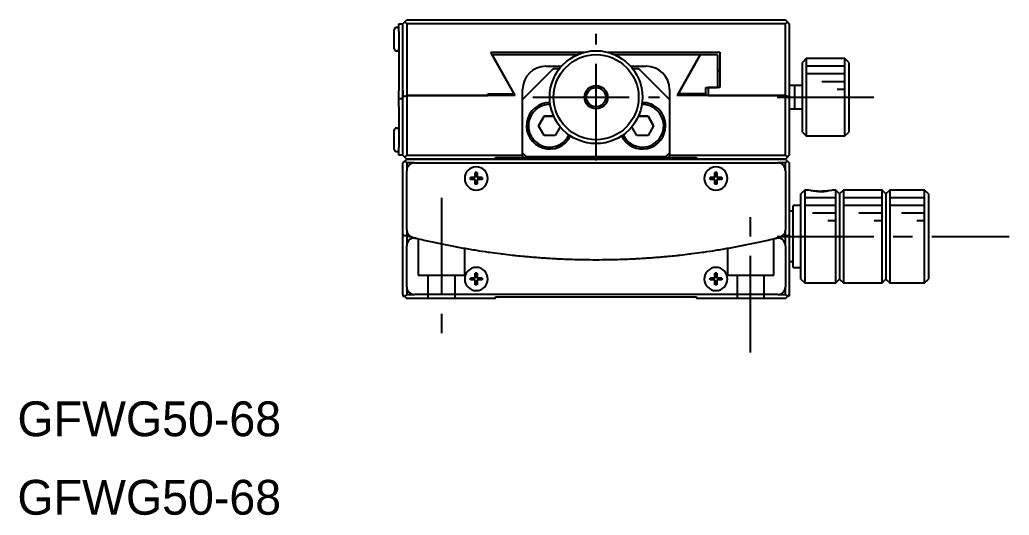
# Model space of a CAD drawing. Extents: x 88 to 370, y 0 to 220.
# Drawn here: x 101.2 to 229.2, y 0.5 to 64.5 of the extents above; entities that cross this region are included whole.
import ezdxf

# ---------------------------------------------------------------- set-up
doc = ezdxf.new("R2010")
doc.units = 0
doc.header["$LTSCALE"] = 10
doc.linetypes.add('CENTER', pattern=[2, 1.25, -0.25, 0.25, -0.25])
doc.linetypes.add('DASHED', pattern=[3.5, 2, -1.5])
doc.layers.get('0').update_dxf_attribs({"linetype": 'CONTINUOUS'})
doc.layers.add('CENTER', color=1, linetype='CENTER')
doc.styles.get("Standard").update_dxf_attribs({"font": 'FGP教科書体NT-M'})

msp = doc.modelspace()

# ---------------------------------------------------------------- linework, layer by layer
at = {"color": 7, "linetype": 'CONTINUOUS'}
for p, q in [((150.284058, 63.00669), (150.284058, 64.00669)), ((150.284058, 64.00669), (150.784058, 64.00669)), ((150.784058, 64.00669), (151.034058, 64.25669)), ((150.784058, 63.00669), (150.784058, 64.00669)), ((151.034058, 64.25669), (151.284058, 64.50669)), ((151.034058, 64.25669), (151.284058, 64.00669)), ((151.284058, 64.50669), (200.284058, 64.50669)), ((151.284058, 64.00669), (151.284058, 54.715249)), ((200.284058, 64.00669), (151.284058, 64.00669)), ((200.284058, 64.50669), (200.534058, 64.25669)), ((200.284058, 64.00669), (200.534058, 64.25669)), ((200.284058, 54.715249), (200.284058, 64.00669)), ((200.534058, 64.25669), (200.784058, 64.00669)), ((200.784058, 64.00669), (200.784058, 54.58615)), ((149.684058, 62.00669), (149.684058, 63.25669)), ((149.684058, 62.13169), (149.684058, 62.75669)), ((150.034058, 63.50669), (149.934058, 63.50669)), ((150.284058, 63.00669), (150.284058, 62.80669)), ((150.284058, 62.80669), (150.284058, 61.20669)), ((150.784058, 55.366004), (150.784058, 63.00669)), ((150.784058, 55.366004), (150.784058, 63.00669)), ((149.684058, 61.88169), (149.684058, 62.13169)), ((149.684058, 60.75669), (149.684058, 62.00669)), ((149.684058, 61.25669), (149.684058, 61.88169)), ((149.934058, 60.50669), (150.034058, 60.50669)), ((150.284058, 61.20669), (150.284058, 55.366004)), ((162.169956, 60.307133), (174.249504, 60.307133)), ((162.343511, 59.995234), (162.169956, 60.307133)), ((177.318612, 60.307133), (191.784058, 60.307133)), ((191.784058, 60.307133), (191.784058, 55.749104)), ((165.172178, 54.921963), (162.343511, 59.995234)), ((162.343673, 59.995861), (165.194505, 54.882906)), ((173.361458, 59.995861), (162.343673, 59.995861)), ((189.234443, 59.995861), (178.206658, 59.995861)), ((189.234443, 59.995861), (186.546822, 55.175127)), ((186.546822, 55.175127), (189.234443, 59.995861)), ((191.485426, 59.995861), (189.234443, 59.995861)), ((191.485426, 59.995861), (191.485426, 55.749104)), ((202.985426, 59.50669), (202.485426, 59.00669)), ((202.485426, 50.00669), (202.485426, 59.00669)), ((207.985426, 59.50669), (202.985426, 59.50669)), ((202.985426, 59.50669), (202.985426, 49.50669)), ((208.485426, 59.00669), (207.985426, 59.50669)), ((207.985426, 49.50669), (207.985426, 59.50669)), ((208.485426, 59.00669), (208.485426, 50.00669)), ((208.485426, 59.00669), (208.485426, 50.00669)), ((170.284058, 58.20669), (166.284058, 54.20669)), ((169.284058, 58.50669), (171.311922, 58.50669)), ((170.284058, 58.20669), (171.060712, 58.20669)), ((180.256194, 58.50669), (182.284058, 58.50669)), ((180.507404, 58.20669), (181.284058, 58.20669)), ((185.284058, 54.20669), (181.284058, 58.20669)), ((191.735426, 58.05669), (191.485426, 57.80669)), ((191.784058, 58.105321), (191.735426, 58.05669)), ((150.284058, 54.395181), (150.284058, 55.366004)), ((150.784058, 55.366004), (150.784058, 54.58615)), ((150.784058, 54.58615), (150.784058, 55.366004)), ((166.284058, 54.20669), (166.284058, 55.50669)), ((185.284058, 55.50669), (185.284058, 54.20669)), ((186.371003, 54.860336), (186.546822, 55.175127)), ((186.546822, 55.175127), (186.405426, 54.921963)), ((189.985426, 55.749104), (190.284058, 55.749104)), ((189.985426, 54.921963), (189.985426, 55.749104)), ((190.284058, 55.749104), (191.485426, 55.749104)), ((190.284058, 55.749104), (190.284058, 54.715249)), ((191.485426, 55.749104), (190.284058, 55.749104)), ((191.485426, 55.80669), (191.543012, 55.749104)), ((191.784058, 55.749104), (191.485426, 55.749104)), ((201.485426, 56.00669), (200.784077, 56.00669)), ((201.485426, 56.00669), (201.480426, 56.00669)), ((201.485426, 53.006685), (201.485426, 56.006695)), ((202.485426, 56.00669), (201.485426, 56.00669)), ((201.490426, 56.00669), (201.485426, 56.00669)), ((150.284058, 54.307153), (150.284058, 54.395181)), ((150.284058, 53.307153), (150.284058, 54.307153)), ((150.784058, 54.307153), (150.284058, 54.307153)), ((150.784058, 53.307153), (150.784058, 54.58615)), ((151.284058, 54.715249), (161.784058, 54.715249)), ((151.284058, 54.715249), (151.284058, 47.00669)), ((161.784058, 54.715249), (151.284058, 54.715249)), ((161.784058, 54.921963), (165.172178, 54.921963)), ((161.784058, 54.715249), (161.784058, 54.921963)), ((165.28816, 54.715249), (161.784058, 54.715249)), ((165.172178, 54.921963), (165.172178, 54.715249)), ((165.194505, 54.882906), (165.28816, 54.715249)), ((166.284058, 47.30669), (166.284058, 54.20669)), ((166.284058, 47.30669), (166.284058, 54.20669)), ((185.284058, 54.20669), (185.284058, 47.30669)), ((185.284058, 54.20669), (185.284058, 47.30669)), ((186.289956, 54.715249), (186.371003, 54.860336)), ((190.284058, 54.715249), (186.289956, 54.715249)), ((189.985426, 54.921963), (186.405426, 54.921963)), ((186.405426, 54.921963), (186.405426, 54.715249)), ((189.985426, 54.921963), (189.985426, 54.715249)), ((190.284058, 54.715249), (200.284058, 54.715249)), ((200.284058, 54.715249), (190.284058, 54.715249)), ((200.284058, 47.00669), (200.284058, 54.715249)), ((200.784058, 54.58615), (200.784058, 47.00669)), ((150.284058, 53.307153), (150.284058, 49.80669)), ((150.784058, 48.00669), (150.784058, 53.307153)), ((150.784058, 48.00669), (150.784058, 53.307153)), ((200.784077, 53.00669), (201.485426, 53.00669)), ((201.480426, 53.00669), (201.485426, 53.00669)), ((201.485426, 53.00669), (202.485426, 53.00669)), ((201.485426, 53.00669), (201.490426, 53.00669)), ((168.340682, 50.80669), (169.06237, 52.05669)), ((169.06237, 52.05669), (168.340682, 50.80669)), ((169.06237, 52.05669), (170.307061, 52.05669)), ((170.307061, 52.05669), (169.06237, 52.05669)), ((181.261055, 52.05669), (182.505746, 52.05669)), ((182.505746, 52.05669), (181.261055, 52.05669)), ((182.505746, 52.05669), (183.227434, 50.80669)), ((183.227434, 50.80669), (182.505746, 52.05669)), ((149.684058, 49.00669), (149.684058, 50.25669)), ((150.034058, 50.50669), (149.934058, 50.50669)), ((169.06237, 49.55669), (168.340682, 50.80669)), ((171.15777, 50.686028), (170.505746, 49.55669)), ((181.06237, 49.55669), (180.410346, 50.686028)), ((183.227434, 50.80669), (182.505746, 49.55669)), ((202.485426, 50.00669), (202.985426, 49.50669)), ((207.985426, 49.50669), (208.485426, 50.00669)), ((149.684058, 49.13169), (149.684058, 49.75669)), ((149.684058, 48.88169), (149.684058, 49.13169)), ((149.684058, 47.75669), (149.684058, 49.00669)), ((149.684058, 48.25669), (149.684058, 48.88169)), ((150.284058, 49.80669), (150.284058, 48.20669)), ((170.505746, 49.55669), (169.06237, 49.55669)), ((182.505746, 49.55669), (181.06237, 49.55669)), ((202.985426, 49.50669), (207.985426, 49.50669)), ((149.934058, 47.50669), (150.034058, 47.50669)), ((150.284058, 48.20669), (150.284058, 48.00669)), ((150.284058, 47.00669), (150.284058, 48.00669)), ((150.784058, 47.00669), (150.784058, 48.00669)), ((150.784058, 47.00669), (150.284058, 47.00669)), ((151.034058, 46.75669), (150.784058, 47.00669)), ((150.784058, 46.00669), (151.034058, 46.25669)), ((151.284058, 47.00669), (151.034058, 46.75669)), ((151.284058, 46.50669), (151.034058, 46.75669)), ((151.034058, 46.25669), (151.284058, 46.50669)), ((151.034058, 46.25669), (151.284058, 46.00669)), ((151.284058, 47.00669), (166.284058, 47.00669)), ((162.784058, 46.50669), (151.284058, 46.50669)), ((151.284058, 46.50669), (162.784058, 46.50669)), ((162.784058, 46.70669), (166.284058, 46.70669)), ((162.784058, 46.50669), (162.784058, 46.70669)), ((162.784058, 46.50669), (188.784058, 46.50669)), ((166.284058, 47.30669), (166.784058, 46.80669)), ((166.284058, 47.00669), (166.284058, 47.30669)), ((166.284058, 47.00669), (166.284058, 46.70669)), ((166.284058, 46.70669), (185.284058, 46.70669)), ((184.784058, 46.80669), (166.784058, 46.80669)), ((184.784058, 46.80669), (185.284058, 47.30669)), ((185.284058, 47.30669), (185.284058, 47.00669)), ((185.284058, 47.00669), (200.284058, 47.00669)), ((185.284058, 46.70669), (185.284058, 47.00669)), ((185.284058, 46.70669), (188.784058, 46.70669)), ((188.784058, 46.70669), (188.784058, 46.50669)), ((200.284058, 46.50669), (188.784058, 46.50669)), ((188.784058, 46.50669), (200.284058, 46.50669)), ((200.534058, 46.75669), (200.284058, 47.00669)), ((200.534058, 46.75669), (200.284058, 46.50669)), ((200.534058, 46.25669), (200.284058, 46.50669)), ((200.284058, 46.00669), (200.534058, 46.25669)), ((200.784058, 47.00669), (200.534058, 46.75669)), ((200.534058, 46.25669), (200.784058, 46.00669)), ((150.784058, 36.715249), (150.784058, 46.00669)), ((151.284058, 46.00669), (151.284058, 45.00669)), ((152.284058, 46.00669), (151.284058, 46.00669)), ((151.284058, 37.366004), (151.284058, 45.00669)), ((152.284058, 46.00669), (199.284058, 46.00669)), ((200.284058, 46.00669), (199.284058, 46.00669)), ((200.284058, 45.00669), (200.284058, 46.00669)), ((200.284058, 45.00669), (200.284058, 37.366004)), ((200.784058, 46.00669), (200.784058, 36.715249)), ((159.534058, 44.13169), (160.159058, 44.13169)), ((159.534058, 43.88169), (159.534058, 44.13169)), ((160.159058, 44.13169), (159.534058, 44.13169)), ((159.534058, 44.13169), (159.534058, 43.88169)), ((160.159058, 43.88169), (159.534058, 43.88169)), ((160.159058, 44.75669), (160.409058, 44.75669)), ((160.159058, 44.13169), (160.159058, 44.75669)), ((160.159058, 44.75669), (160.159058, 44.13169)), ((160.409058, 44.75669), (160.159058, 44.75669)), ((160.159058, 43.25669), (160.159058, 43.88169)), ((160.159058, 43.88169), (160.159058, 43.25669)), ((160.409058, 44.75669), (160.409058, 44.13169)), ((160.409058, 44.13169), (161.034058, 44.13169)), ((161.034058, 44.13169), (160.409058, 44.13169)), ((160.409058, 43.88169), (160.409058, 43.25669)), ((161.034058, 43.88169), (160.409058, 43.88169)), ((161.034058, 44.13169), (161.034058, 43.88169)), ((190.534058, 44.13169), (191.159058, 44.13169)), ((190.534058, 43.88169), (190.534058, 44.13169)), ((191.159058, 44.13169), (190.534058, 44.13169)), ((190.534058, 44.13169), (190.534058, 43.88169)), ((191.159058, 43.88169), (190.534058, 43.88169)), ((191.159058, 44.75669), (191.409058, 44.75669)), ((191.159058, 44.13169), (191.159058, 44.75669)), ((191.159058, 44.75669), (191.159058, 44.13169)), ((191.409058, 44.75669), (191.159058, 44.75669)), ((191.159058, 43.25669), (191.159058, 43.88169)), ((191.159058, 43.88169), (191.159058, 43.25669)), ((191.409058, 44.75669), (191.409058, 44.13169)), ((191.409058, 44.13169), (192.034058, 44.13169)), ((192.034058, 44.13169), (191.409058, 44.13169)), ((191.409058, 43.88169), (191.409058, 43.25669)), ((192.034058, 43.88169), (191.409058, 43.88169)), ((192.034058, 44.13169), (192.034058, 43.88169)), ((160.409058, 43.25669), (160.159058, 43.25669)), ((191.409058, 43.25669), (191.159058, 43.25669)), ((202.784058, 42.50669), (202.284058, 42.00669)), ((202.784058, 42.50669), (202.784058, 30.50669)), ((203.284063, 42.50669), (202.784058, 42.50669)), ((203.284358, 42.50669), (203.284063, 42.50669)), ((203.284976, 42.50669), (203.284358, 42.50669)), ((206.784058, 42.50669), (206.284053, 42.50669)), ((206.784058, 30.50669), (206.784058, 42.50669)), ((207.284058, 42.00669), (206.784058, 42.50669)), ((207.784058, 42.50669), (207.284058, 42.00669)), ((207.784058, 42.50669), (207.784058, 30.50669)), ((212.784058, 42.50669), (207.784058, 42.50669)), ((212.784058, 30.50669), (212.784058, 42.50669)), ((213.284058, 42.00669), (212.784058, 42.50669)), ((213.784058, 42.50669), (213.284058, 42.00669)), ((213.784058, 42.50669), (213.784058, 30.50669)), ((218.284058, 42.50669), (213.784058, 42.50669)), ((218.284058, 30.50669), (218.284058, 42.50669)), ((218.784058, 42.00669), (218.284058, 42.50669)), ((202.284058, 31.00669), (202.284058, 42.00669)), ((207.284058, 42.00669), (207.284058, 31.00669)), ((213.284058, 42.00669), (213.284058, 31.00669)), ((218.784058, 42.00669), (218.784058, 31.00669)), ((201.284058, 39.75669), (200.784058, 39.75669)), ((201.284058, 32.50669), (201.284058, 40.50669)), ((202.284058, 40.50669), (201.284058, 40.50669)), ((151.284058, 37.366004), (151.284058, 36.58615)), ((200.284058, 36.58615), (200.284058, 37.366004)), ((150.784058, 29.00669), (150.784058, 36.715249)), ((151.284058, 36.58615), (151.284058, 35.307153)), ((200.284058, 35.307153), (200.284058, 36.58615)), ((200.784058, 36.715249), (200.784058, 29.00669)), ((151.284058, 30.00669), (151.284058, 35.307153)), ((200.284058, 35.307153), (200.284058, 30.00669)), ((200.784058, 33.25669), (201.284058, 33.25669)), ((201.284058, 32.50669), (202.284058, 32.50669)), ((159.534058, 31.13169), (160.159058, 31.13169)), ((159.534058, 30.88169), (159.534058, 31.13169)), ((160.159058, 31.13169), (159.534058, 31.13169)), ((159.534058, 31.13169), (159.534058, 30.88169)), ((160.159058, 30.88169), (159.534058, 30.88169)), ((160.159058, 31.75669), (160.409058, 31.75669)), ((160.159058, 31.13169), (160.159058, 31.75669)), ((160.159058, 31.75669), (160.159058, 31.13169)), ((160.409058, 31.75669), (160.159058, 31.75669)), ((160.159058, 30.25669), (160.159058, 30.88169)), ((160.159058, 30.88169), (160.159058, 30.25669)), ((160.409058, 31.75669), (160.409058, 31.13169)), ((160.409058, 31.13169), (161.034058, 31.13169)), ((161.034058, 31.13169), (160.409058, 31.13169)), ((160.409058, 30.88169), (160.409058, 30.25669)), ((161.034058, 30.88169), (160.409058, 30.88169)), ((161.034058, 31.13169), (161.034058, 30.88169)), ((190.534058, 31.13169), (191.159058, 31.13169)), ((190.534058, 30.88169), (190.534058, 31.13169)), ((191.159058, 31.13169), (190.534058, 31.13169)), ((190.534058, 31.13169), (190.534058, 30.88169)), ((191.159058, 30.88169), (190.534058, 30.88169)), ((191.159058, 31.75669), (191.409058, 31.75669)), ((191.159058, 31.13169), (191.159058, 31.75669)), ((191.159058, 31.75669), (191.159058, 31.13169)), ((191.409058, 31.75669), (191.159058, 31.75669)), ((191.159058, 30.25669), (191.159058, 30.88169)), ((191.159058, 30.88169), (191.159058, 30.25669)), ((191.409058, 31.75669), (191.409058, 31.13169)), ((191.409058, 31.13169), (192.034058, 31.13169)), ((192.034058, 31.13169), (191.409058, 31.13169)), ((191.409058, 30.88169), (191.409058, 30.25669)), ((192.034058, 30.88169), (191.409058, 30.88169)), ((192.034058, 31.13169), (192.034058, 30.88169)), ((202.284058, 31.00669), (202.784058, 30.50669)), ((206.784058, 30.50669), (207.284058, 31.00669)), ((207.284058, 31.00669), (207.784058, 30.50669)), ((212.784058, 30.50669), (213.284058, 31.00669)), ((213.284058, 31.00669), (213.784058, 30.50669)), ((218.284058, 30.50669), (218.784058, 31.00669)), ((151.284058, 30.00669), (151.284058, 29.00669)), ((160.409058, 30.25669), (160.159058, 30.25669)), ((191.409058, 30.25669), (191.159058, 30.25669)), ((200.284058, 29.00669), (200.284058, 30.00669)), ((202.784058, 30.50669), (206.784058, 30.50669)), ((207.784058, 30.50669), (212.784058, 30.50669)), ((213.784058, 30.50669), (218.284058, 30.50669)), ((150.784058, 29.00669), (150.784058, 28.80669)), ((151.034058, 28.75669), (150.784058, 29.00669)), ((150.784058, 28.80669), (150.984058, 28.80669)), ((151.284058, 29.00669), (151.034058, 28.75669)), ((151.034058, 28.75669), (151.284058, 28.50669)), ((151.284058, 29.00669), (152.284058, 29.00669)), ((162.784058, 28.50669), (151.284058, 28.50669)), ((199.284058, 29.00669), (152.284058, 29.00669)), ((162.784058, 28.70669), (188.784058, 28.70669)), ((162.784058, 28.50669), (162.784058, 28.70669)), ((188.784058, 28.70669), (188.784058, 28.50669)), ((200.284058, 28.50669), (188.784058, 28.50669)), ((199.284058, 29.00669), (200.284058, 29.00669)), ((200.534058, 28.75669), (200.284058, 29.00669)), ((200.284058, 28.50669), (200.534058, 28.75669)), ((200.784058, 29.00669), (200.534058, 28.75669)), ((200.784058, 28.80669), (200.584058, 28.80669)), ((200.784058, 29.00669), (200.784058, 28.80669))]:
    msp.add_line(p, q, dxfattribs=at)
at = {"color": 3, "linetype": 'CONTINUOUS'}
for p, q in [((207.985426, 58.50669), (202.985426, 58.50669)), ((207.985426, 57.50669), (202.985426, 57.50669)), ((207.985426, 56.50669), (204.985426, 56.50669)), ((207.985426, 55.50669), (206.985426, 55.50669)), ((203.522188, 42.451631), (203.284063, 42.50669)), ((206.784058, 41.50669), (202.784058, 41.50669)), ((212.784058, 41.50669), (207.784058, 41.50669)), ((218.284058, 41.50669), (213.784058, 41.50669)), ((206.784058, 40.50669), (202.784058, 40.50669)), ((212.784058, 40.50669), (207.784058, 40.50669)), ((218.284058, 40.50669), (213.784058, 40.50669)), ((206.784058, 39.50669), (203.784058, 39.50669)), ((206.784058, 38.50669), (205.784058, 38.50669)), ((212.784058, 39.50669), (209.784058, 39.50669)), ((212.784058, 38.50669), (211.784058, 38.50669)), ((218.284058, 39.50669), (215.284058, 39.50669)), ((218.284058, 38.50669), (217.284058, 38.50669))]:
    msp.add_line(p, q, dxfattribs=at)
at = {"color": 3, "linetype": 'DASHED'}
for p, q in [((152.784058, 36.215315), (152.784058, 31.50669)), ((198.784058, 31.50669), (198.784058, 36.215465)), ((158.784058, 31.50669), (158.784058, 34.977207)), ((192.784058, 34.977318), (192.784058, 31.50669)), ((152.784058, 31.50669), (158.784058, 31.50669)), ((154.034058, 31.50669), (154.034058, 28.50669)), ((157.534058, 28.50669), (157.534058, 31.50669)), ((192.784058, 31.50669), (198.784058, 31.50669)), ((194.034058, 31.50669), (194.034058, 28.50669)), ((197.534058, 28.50669), (197.534058, 31.50669))]:
    msp.add_line(p, q, dxfattribs=at)
at = {"color": 7, "linetype": 'CONTINUOUS'}
for radius in [6, 5.5, 1.25]:
    msp.add_circle((175.784058, 54.50669), radius, dxfattribs=at)
at = {"color": 3, "linetype": 'CONTINUOUS'}
msp.add_circle((175.784058, 54.50669), 1.5, dxfattribs=at)
at = {"color": 7, "linetype": 'CONTINUOUS'}
for centre, radius, start, end in [((149.934058, 63.25669), 0.25, 90, 180), ((150.034058, 63.25669), 0.25, 0, 90), ((149.934058, 60.75669), 0.25, 180, 270), ((150.034058, 60.75669), 0.25, 270, 0), ((169.284058, 55.50669), 3, 90, 180), ((182.284058, 55.50669), 3, 0, 90), ((126.284058, 150.50669), 99, 284.328131, 284.626994), ((126.284058, 150.50669), 99, 284.328131, 284.626994), ((169.784058, 50.80669), 3, 89.216816, 334.104687), ((181.784058, 50.80669), 3, 0, 90.783184), ((225.284058, 150.50669), 99, 255.373006, 255.671869), ((225.284058, 150.50669), 99, 255.373006, 255.671869), ((169.784058, 50.80669), 2.75, 88.419403, 270), ((181.784058, 50.80669), 2.75, 270, 91.580597), ((149.934058, 50.25669), 0.25, 90, 180), ((150.034058, 50.25669), 0.25, 0, 90), ((181.784058, 50.80669), 3, 205.895313, 0), ((169.784058, 50.80669), 2.75, 270, 334.902099), ((181.784058, 50.80669), 2.75, 205.097901, 270), ((149.934058, 47.75669), 0.25, 180, 270), ((150.034058, 47.75669), 0.25, 270, 0), ((152.284058, 45.00669), 1, 90, 180), ((160.284058, 44.00669), 1.5, 0, 270), ((191.284058, 44.00669), 1.5, 0, 270), ((199.284058, 45.00669), 1, 0, 90), ((160.284058, 44.00669), 1.5, 270, 0), ((191.284058, 44.00669), 1.5, 270, 0), ((204.784058, 48.375145), 6.000106, 257.975516, 282.024484), ((152.284058, 37.366004), 1, 180, 256.125504), ((199.284058, 37.366004), 1, 283.874496, 0), ((175.784058, 132.50669), 99, 255.373006, 255.671869), ((175.784058, 132.50669), 99, 255.373006, 255.671869), ((175.784058, 132.50669), 99, 255.671869, 256.125504), ((175.784058, 132.50669), 99, 255.671869, 256.125504), ((152.284058, 35.307153), 1, 76.408377, 180), ((175.784058, 132.50669), 99, 256.125504, 256.408377), ((175.784058, 132.50669), 99, 256.408377, 257.000012), ((175.784058, 132.50669), 99, 256.408377, 257), ((175.784058, 132.50669), 99, 257, 258), ((175.784058, 132.50669), 99, 257.000012, 258), ((175.784058, 132.50669), 99, 282, 283), ((175.784058, 132.50669), 99, 282.000021, 282.999869), ((175.784058, 132.50669), 99, 282.999869, 283.591623), ((175.784058, 132.50669), 99, 283, 283.591623), ((175.784058, 132.50669), 99, 283.591623, 283.874496), ((199.284058, 35.307153), 1, 0, 103.591623), ((175.784058, 132.50669), 99, 283.874496, 284.328131), ((175.784058, 132.50669), 99, 283.874496, 284.328131), ((175.784058, 132.50669), 99, 284.328131, 284.626994), ((175.784058, 132.50669), 99, 284.328131, 284.626994), ((175.784058, 132.50669), 99, 258, 259.014188), ((175.784058, 132.50669), 99, 258, 259), ((175.784058, 132.50669), 99, 259, 260), ((175.784058, 132.50669), 99, 259.014188, 259.999898), ((175.784058, 132.50669), 99, 259.999898, 261), ((175.784058, 132.50669), 99, 260, 261), ((175.784058, 132.50669), 99, 261, 261.9), ((175.784058, 132.50669), 99, 261, 261.9), ((175.784058, 132.50669), 99, 278.1, 279), ((175.784058, 132.50669), 99, 278.1, 279), ((175.784058, 132.50669), 99, 279, 280), ((175.784058, 132.50669), 99, 279, 279.999988), ((175.784058, 132.50669), 99, 279.999988, 280.985812), ((175.784058, 132.50669), 99, 280, 281), ((175.784058, 132.50669), 99, 280.985812, 282.000021), ((175.784058, 132.50669), 99, 281, 282), ((175.784058, 132.50669), 99, 261.9, 262.000003), ((175.784058, 132.50669), 99, 261.9, 262), ((175.784058, 132.50669), 99, 262, 262.8), ((175.784058, 132.50669), 99, 262.000003, 262.8), ((175.784058, 132.50669), 99, 262.8, 263.000004), ((175.784058, 132.50669), 99, 262.8, 263), ((175.784058, 132.50669), 99, 263, 263.7), ((175.784058, 132.50669), 99, 263.000004, 263.7), ((175.784058, 132.50669), 99, 263.7, 264.000003), ((175.784058, 132.50669), 99, 263.7, 264), ((175.784058, 132.50669), 99, 264, 264.6), ((175.784058, 132.50669), 99, 264.000003, 264.6), ((175.784058, 132.50669), 99, 264.6, 265.000001), ((175.784058, 132.50669), 99, 264.6, 265), ((175.784058, 132.50669), 99, 265, 265.5), ((175.784058, 132.50669), 99, 265.000001, 265.5), ((175.784058, 132.50669), 99, 265.5, 265.999999), ((175.784058, 132.50669), 99, 265.5, 266), ((175.784058, 132.50669), 99, 265.999999, 266.4), ((175.784058, 132.50669), 99, 266, 266.4), ((175.784058, 132.50669), 99, 266.4, 266.999997), ((175.784058, 132.50669), 99, 266.4, 267), ((175.784058, 132.50669), 99, 266.999997, 267.3), ((175.784058, 132.50669), 99, 267, 267.3), ((175.784058, 132.50669), 99, 267.3, 267.999996), ((175.784058, 132.50669), 99, 267.3, 268), ((175.784058, 132.50669), 99, 267.999996, 268.2), ((175.784058, 132.50669), 99, 268, 268.2), ((175.784058, 132.50669), 99, 268.2, 268.999997), ((175.784058, 132.50669), 99, 268.2, 269), ((175.784058, 132.50669), 99, 268.999997, 269.1), ((175.784058, 132.50669), 99, 269, 269.1), ((175.784058, 132.50669), 99, 269.1, 270), ((175.784058, 132.50669), 99, 269.1, 270), ((175.784058, 132.50669), 99, 270, 270.9), ((175.784058, 132.50669), 99, 270, 270.9), ((175.784058, 132.50669), 99, 270.9, 271.000003), ((175.784058, 132.50669), 99, 270.9, 271), ((175.784058, 132.50669), 99, 271, 271.8), ((175.784058, 132.50669), 99, 271.000003, 271.8), ((175.784058, 132.50669), 99, 271.8, 272.000004), ((175.784058, 132.50669), 99, 271.8, 272), ((175.784058, 132.50669), 99, 272, 272.7), ((175.784058, 132.50669), 99, 272.000004, 272.7), ((175.784058, 132.50669), 99, 272.7, 273.000003), ((175.784058, 132.50669), 99, 272.7, 273), ((175.784058, 132.50669), 99, 273, 273.6), ((175.784058, 132.50669), 99, 273.000003, 273.6), ((175.784058, 132.50669), 99, 273.6, 274.000001), ((175.784058, 132.50669), 99, 273.6, 274), ((175.784058, 132.50669), 99, 274, 274.5), ((175.784058, 132.50669), 99, 274.000001, 274.5), ((175.784058, 132.50669), 99, 274.5, 274.999999), ((175.784058, 132.50669), 99, 274.5, 275), ((175.784058, 132.50669), 99, 274.999999, 275.4), ((175.784058, 132.50669), 99, 275, 275.4), ((175.784058, 132.50669), 99, 275.4, 275.999997), ((175.784058, 132.50669), 99, 275.4, 276), ((175.784058, 132.50669), 99, 275.999997, 276.3), ((175.784058, 132.50669), 99, 276, 276.3), ((175.784058, 132.50669), 99, 276.3, 277), ((175.784058, 132.50669), 99, 276.3, 276.999996), ((175.784058, 132.50669), 99, 276.999996, 277.2), ((175.784058, 132.50669), 99, 277, 277.2), ((175.784058, 132.50669), 99, 277.2, 278), ((175.784058, 132.50669), 99, 277.2, 277.999997), ((175.784058, 132.50669), 99, 277.999997, 278.1), ((175.784058, 132.50669), 99, 278, 278.1), ((160.284058, 31.00669), 1.5, 0, 270), ((191.284058, 31.00669), 1.5, 0, 270), ((160.284058, 31.00669), 1.5, 270, 0), ((191.284058, 31.00669), 1.5, 270, 0), ((152.284058, 30.00669), 1, 180, 270), ((199.284058, 30.00669), 1, 270, 0)]:
    msp.add_arc(centre, radius, start, end, dxfattribs=at)
at = {"color": 3, "linetype": 'CONTINUOUS'}
msp.add_arc((204.787171, 48.295474), 5.979187, 257.785958, 284.498149, dxfattribs=at)
at = {"layer": 'CENTER', "color": 1, "linetype": 'CENTER'}
for p, q in [((175.784058, 46.30669), (175.784058, 62.70669)), ((167.584058, 54.50669), (183.984058, 54.50669)), ((199.234058, 54.50669), (214.234058, 54.50669)), ((155.784058, 41.50669), (155.784058, 21.50669)), ((195.784058, 21.50669), (195.784058, 41.50669)), ((199.234058, 36.50669), (229.234058, 36.50669))]:
    msp.add_line(p, q, dxfattribs=at)

# ---------------------------------------------------------------- texts
at = {"color": 7}
for p in [(100.925616, 10.68813), (100.925616, 0.548006)]:
    msp.add_text('GFWG50-68', height=4.5, dxfattribs=at).set_placement(p)

doc.saveas('drawing.dxf')
